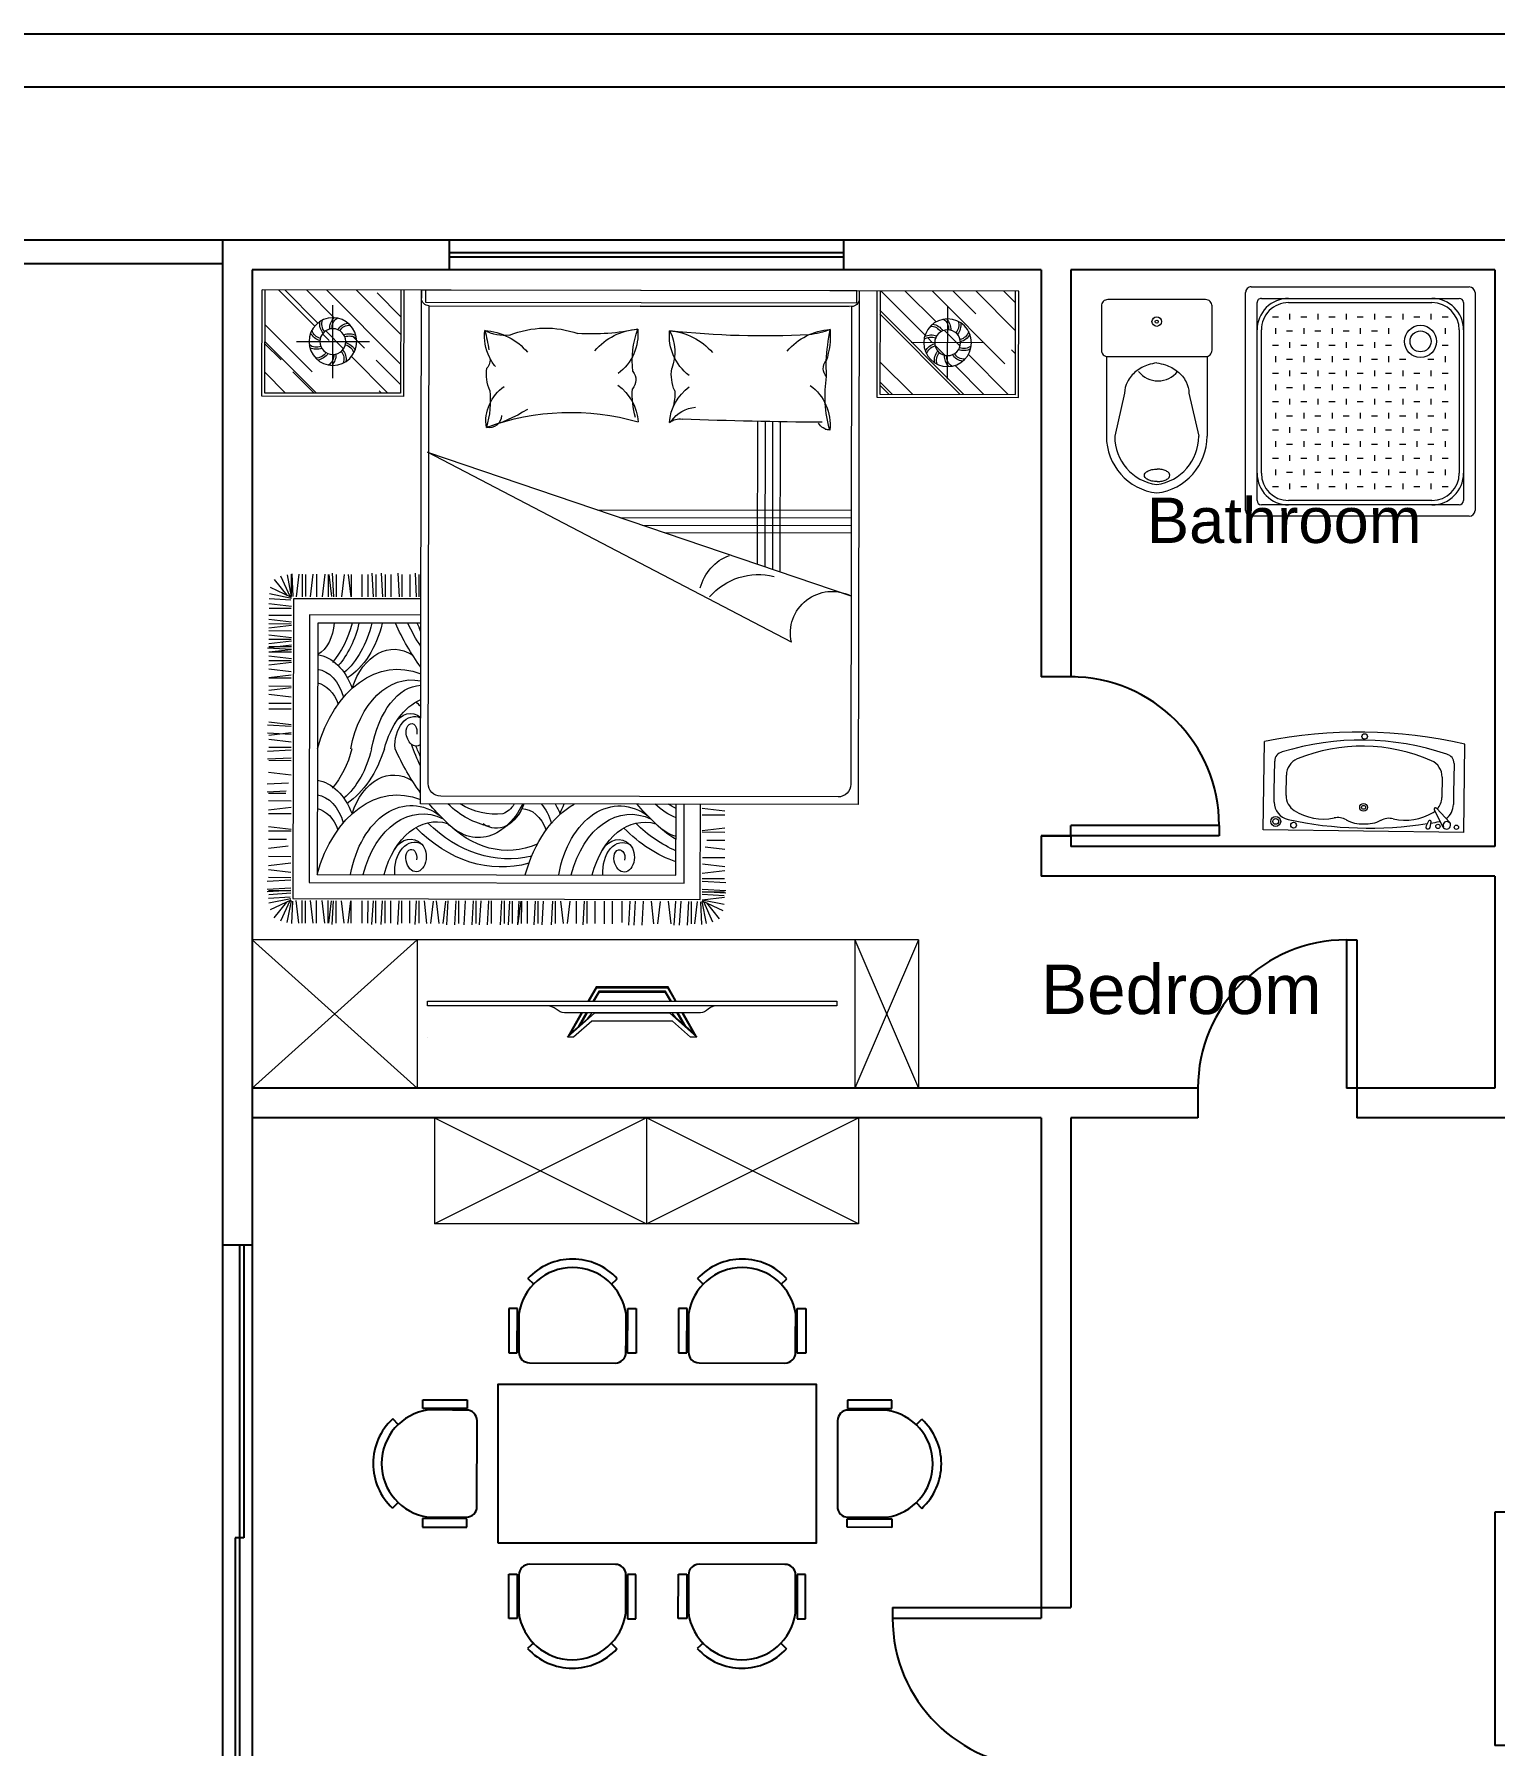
# Model space of a CAD drawing. Header units: millimetres. Extents: x -5354 to 175654, y 1543 to 8261111.
# Drawn here: x 1534 to 8422, y 10408 to 18481 of the extents above; entities that cross this region are included whole.
import ezdxf

# ---------------------------------------------------------------- set-up
doc = ezdxf.new("R2010")
doc.units = ezdxf.units.MM
for name, color, linetype in [('FUR', 7, 'Continuous'), ('HouseName', 9, 'Continuous'), ('Muro', 7, 'Continuous'), ('Planta', 7, 'Continuous')]:
    doc.layers.add(name, color=color, linetype=linetype)
doc.layers.add('Moveis', color=250, linetype='Continuous', lineweight=13)
doc.styles.get("Standard").update_dxf_attribs({"font": 'arial.ttf'})

# ---------------------------------------------------------------- blocks, each defined once
blk = doc.blocks.new('docce-03')
for p, q in [((0, -38), (0, 38)), ((2, 40), (78, 40)), ((5.5, 36), (74.5, 36)), ((80, 38), (80, -38)), ((4, -34.5), (4, 34.5)), ((15, 34.5), (65, 34.5)), ((15.36, 28.57), (15.36, 30.57)), ((25.21, 28.57), (25.21, 30.57)), ((35.07, 28.57), (35.07, 30.57)), ((44.93, 28.57), (44.93, 30.57)), ((54.79, 28.57), (54.79, 30.57)), ((64.64, 28.57), (64.64, 30.57)), ((76, 34.5), (76, -34.5)), ((5.5, -25), (5.5, 25)), ((11.48, 29.57), (9.38, 29.57)), ((10.43, 23.64), (10.43, 25.64)), ((16.41, 24.64), (14.3, 24.64)), ((21.34, 29.57), (19.23, 29.57)), ((20.29, 23.64), (20.29, 25.64)), ((26.27, 24.64), (24.16, 24.64)), ((31.2, 29.57), (29.09, 29.57)), ((30.14, 23.64), (30.14, 25.64)), ((36.12, 24.64), (34.02, 24.64)), ((41.05, 29.57), (38.95, 29.57)), ((40, 23.64), (40, 25.64)), ((45.98, 24.64), (43.88, 24.64)), ((50.91, 29.57), (48.8, 29.57)), ((49.86, 23.64), (49.86, 25.64)), ((55.84, 24.64), (53.73, 24.64)), ((60.77, 29.57), (58.66, 29.57)), ((59.71, 23.64), (59.71, 25.64)), ((65.7, 24.64), (63.59, 24.64)), ((70.62, 29.57), (68.52, 29.57)), ((69.57, 23.64), (69.57, 25.64)), ((74.5, 25), (74.5, -25)), ((11.48, 19.71), (9.38, 19.71)), ((15.36, 18.71), (15.36, 20.71)), ((21.34, 19.71), (19.23, 19.71)), ((25.21, 18.71), (25.21, 20.71)), ((31.2, 19.71), (29.09, 19.71)), ((35.07, 18.71), (35.07, 20.71)), ((41.05, 19.71), (38.95, 19.71)), ((44.93, 18.71), (44.93, 20.71)), ((50.91, 19.71), (48.8, 19.71)), ((54.79, 18.71), (54.79, 20.71)), ((60.77, 19.71), (58.66, 19.71)), ((64.64, 18.71), (64.64, 20.71)), ((70.62, 19.71), (68.52, 19.71)), ((10.43, 13.79), (10.43, 15.79)), ((16.41, 14.79), (14.3, 14.79)), ((20.29, 13.79), (20.29, 15.79)), ((26.27, 14.79), (24.16, 14.79)), ((30.14, 13.79), (30.14, 15.79)), ((36.12, 14.79), (34.02, 14.79)), ((40, 13.79), (40, 15.79)), ((45.98, 14.79), (43.88, 14.79)), ((49.86, 13.79), (49.86, 15.79)), ((55.84, 14.79), (53.73, 14.79)), ((59.71, 13.79), (59.71, 15.79)), ((65.7, 14.79), (63.59, 14.79)), ((69.57, 13.79), (69.57, 15.79)), ((11.48, 9.86), (9.38, 9.86)), ((15.36, 8.86), (15.36, 10.86)), ((21.34, 9.86), (19.23, 9.86)), ((25.21, 8.86), (25.21, 10.86)), ((31.2, 9.86), (29.09, 9.86)), ((35.07, 8.86), (35.07, 10.86)), ((41.05, 9.86), (38.95, 9.86)), ((44.93, 8.86), (44.93, 10.86)), ((50.91, 9.86), (48.8, 9.86)), ((54.79, 8.86), (54.79, 10.86)), ((60.77, 9.86), (58.66, 9.86)), ((64.64, 8.86), (64.64, 10.86)), ((70.62, 9.86), (68.52, 9.86)), ((11.48, 0), (9.38, 0)), ((10.43, 3.93), (10.43, 5.93)), ((16.41, 4.93), (14.3, 4.93)), ((15.36, -1), (15.36, 1)), ((21.34, 0), (19.23, 0)), ((20.29, 3.93), (20.29, 5.93)), ((26.27, 4.93), (24.16, 4.93)), ((25.21, -1), (25.21, 1)), ((31.2, 0), (29.09, 0)), ((30.14, 3.93), (30.14, 5.93)), ((36.12, 4.93), (34.02, 4.93)), ((35.07, -1), (35.07, 1)), ((41.05, 0), (38.95, 0)), ((40, 3.93), (40, 5.93)), ((45.98, 4.93), (43.88, 4.93)), ((44.93, -1), (44.93, 1)), ((50.91, 0), (48.8, 0)), ((49.86, 3.93), (49.86, 5.93)), ((55.84, 4.93), (53.73, 4.93)), ((54.79, -1), (54.79, 1)), ((60.77, 0), (58.66, 0)), ((59.71, 3.93), (59.71, 5.93)), ((65.7, 4.93), (63.59, 4.93)), ((64.64, -1), (64.64, 1)), ((70.62, 0), (68.52, 0)), ((69.57, 3.93), (69.57, 5.93)), ((10.43, -5.93), (10.43, -3.93)), ((16.41, -4.93), (14.3, -4.93)), ((20.29, -5.93), (20.29, -3.93)), ((26.27, -4.93), (24.16, -4.93)), ((30.14, -5.93), (30.14, -3.93)), ((36.12, -4.93), (34.02, -4.93)), ((40, -5.93), (40, -3.93)), ((45.98, -4.93), (43.88, -4.93)), ((49.86, -5.93), (49.86, -3.93)), ((55.84, -4.93), (53.73, -4.93)), ((59.71, -5.93), (59.71, -3.93)), ((65.7, -4.93), (63.59, -4.93)), ((69.57, -5.93), (69.57, -3.93)), ((11.48, -9.86), (9.38, -9.86)), ((15.36, -10.86), (15.36, -8.86)), ((21.34, -9.86), (19.23, -9.86)), ((25.21, -10.86), (25.21, -8.86)), ((31.2, -9.86), (29.09, -9.86)), ((35.07, -10.86), (35.07, -8.86)), ((41.05, -9.86), (38.95, -9.86)), ((44.93, -10.86), (44.93, -8.86)), ((50.91, -9.86), (48.8, -9.86)), ((54.79, -10.86), (54.79, -8.86)), ((60.77, -9.86), (58.66, -9.86)), ((64.64, -10.86), (64.64, -8.86)), ((70.62, -9.86), (68.52, -9.86)), ((10.43, -15.79), (10.43, -13.79)), ((16.41, -14.79), (14.3, -14.79)), ((26.27, -14.79), (24.16, -14.79)), ((30.14, -15.79), (30.14, -13.79)), ((36.12, -14.79), (34.02, -14.79)), ((40, -15.79), (40, -13.79)), ((45.98, -14.79), (43.88, -14.79)), ((49.86, -15.79), (49.86, -13.79)), ((55.84, -14.79), (53.73, -14.79)), ((59.71, -15.79), (59.71, -13.79)), ((65.7, -14.79), (63.59, -14.79)), ((69.57, -15.79), (69.57, -13.79)), ((11.48, -19.71), (9.38, -19.71)), ((10.43, -25.64), (10.43, -23.64)), ((31.2, -19.71), (29.09, -19.71)), ((30.14, -25.64), (30.14, -23.64)), ((35.07, -20.71), (35.07, -18.71)), ((41.05, -19.71), (38.95, -19.71)), ((40, -25.64), (40, -23.64)), ((44.93, -20.71), (44.93, -18.71)), ((50.91, -19.71), (48.8, -19.71)), ((49.86, -25.64), (49.86, -23.64)), ((54.79, -20.71), (54.79, -18.71)), ((60.77, -19.71), (58.66, -19.71)), ((59.71, -25.64), (59.71, -23.64)), ((64.64, -20.71), (64.64, -18.71)), ((70.62, -19.71), (68.52, -19.71)), ((69.57, -25.64), (69.57, -23.64)), ((11.48, -29.57), (9.38, -29.57)), ((15.36, -30.57), (15.36, -28.57)), ((21.34, -29.57), (19.23, -29.57)), ((25.21, -30.57), (25.21, -28.57)), ((31.2, -29.57), (29.09, -29.57)), ((36.12, -24.64), (34.02, -24.64)), ((35.07, -30.57), (35.07, -28.57)), ((41.05, -29.57), (38.95, -29.57)), ((45.98, -24.64), (43.88, -24.64)), ((44.93, -30.57), (44.93, -28.57)), ((50.91, -29.57), (48.8, -29.57)), ((55.84, -24.64), (53.73, -24.64)), ((54.79, -30.57), (54.79, -28.57)), ((60.77, -29.57), (58.66, -29.57)), ((65.7, -24.64), (63.59, -24.64)), ((64.64, -30.57), (64.64, -28.57)), ((70.62, -29.57), (68.52, -29.57)), ((65, -34.5), (15, -34.5)), ((78, -40), (2, -40)), ((74.5, -36), (5.5, -36))]:
    blk.add_line(p, q)
for radius in [5.6, 3.66]:
    blk.add_circle((19, -21), radius)
for centre, radius, start, end in [((2, 38), 2, 90, 180), ((15, 25), 11, 90, 180), ((5.5, 34.5), 1.5, 90, 180), ((65, 25), 11, 0, 90), ((74.5, 34.5), 1.5, 0, 90), ((78, 38), 2, 0, 90), ((15, 25), 9.5, 90, 180), ((65, 25), 9.5, 0, 90), ((15, -25), 11, 180, 270), ((15, -25), 9.5, 180, 270), ((65, -25), 11, 270, 0), ((65, -25), 9.5, 270, 0), ((5.5, -34.5), 1.5, 180, 270), ((74.5, -34.5), 1.5, 270, 0), ((2, -38), 2, 180, 270), ((78, -38), 2, 270, 0)]:
    blk.add_arc(centre, radius, start, end)
blk = doc.blocks.new('A$C64B41DC1')
for p, q in [((0, 2.5079), (2.9903, 2.5079)), ((0, 2.0879), (0, 2.5079)), ((0.012, 2.4618), (0.0581, 2.5079)), ((0.012, 2.3515), (0.1684, 2.5079)), ((0.012, 2.0999), (0.012, 2.5079)), ((0.0543, 2.2213), (0.3409, 2.5079)), ((0.1689, 2.4179), (0.2589, 2.5079)), ((0.3265, 2.386), (0.4484, 2.5079)), ((0.3699, 2.3332), (0.5445, 2.5079)), ((0.548, 2.5079), (0.548, 2.0999)), ((0.56, 2.5079), (0.56, 2.0879)), ((0.6301, 2.5079), (0.6301, 0.4779)), ((0.6401, 2.461), (0.6401, 2.5079)), ((0.6401, 2.5079), (2.344, 2.5079)), ((2.344, 2.5079), (2.3601, 2.5079)), ((2.344, 2.5079), (2.344, 2.461)), ((2.3601, 2.5079), (2.3601, 2.4761)), ((2.3601, 0.4779), (2.3601, 2.5079)), ((2.4303, 2.5079), (2.4303, 2.0879)), ((2.4423, 2.5079), (2.4423, 2.0999)), ((2.4423, 2.3333), (2.6169, 2.5079)), ((2.4423, 2.2145), (2.7357, 2.5079)), ((2.705, 2.398), (2.8149, 2.5079)), ((2.7691, 2.3772), (2.8998, 2.5079)), ((2.7819, 2.3646), (2.9252, 2.5079)), ((2.9783, 2.0999), (2.9783, 2.5079)), ((2.9903, 2.0879), (2.9903, 2.5079)), ((0.2804, 2.1597), (0.2804, 2.4481)), ((2.344, 2.461), (0.6401, 2.461)), ((0.6601, 2.4461), (1.4951, 2.4461)), ((0.6601, 2.4461), (0.6601, 0.5579)), ((1.4951, 2.4461), (0.6697, 2.4461)), ((2.3301, 2.4461), (1.4951, 2.4461)), ((2.3301, 0.5579), (2.3301, 2.4461)), ((2.4423, 2.404), (2.5354, 2.4971)), ((2.7099, 2.1597), (2.7099, 2.4481)), ((0.2157, 2.0999), (0.548, 2.4322)), ((0.2299, 2.0999), (0.548, 2.418)), ((2.7914, 2.1846), (2.9783, 2.3715)), ((0.1362, 2.3039), (0.4246, 2.3039)), ((0.2311, 2.2906), (0.2937, 2.3532)), ((0.3405, 2.3039), (0.3605, 2.3238)), ((2.8541, 2.3039), (2.5657, 2.3039)), ((2.5849, 2.2779), (2.6158, 2.3088)), ((2.6158, 2.3088), (2.6313, 2.3243)), ((2.6674, 2.2756), (2.7382, 2.3464)), ((2.7249, 2.3076), (2.7512, 2.3339)), ((2.7746, 2.0999), (2.9783, 2.3036)), ((0.012, 2.261), (0.0275, 2.2765)), ((0.0404, 2.0999), (0.1982, 2.2578)), ((0.2905, 2.2539), (0.3304, 2.2938)), ((2.4918, 2.0999), (2.6366, 2.2447)), ((2.9144, 2.2312), (2.9783, 2.2951)), ((0.1365, 2.0999), (0.251, 2.2144)), ((0.4194, 2.0999), (0.548, 2.2285)), ((2.4423, 2.1353), (2.5382, 2.2312)), ((2.7831, 2.0999), (2.8678, 2.1846)), ((2.8962, 2.0999), (2.9783, 2.182)), ((0.548, 2.0999), (0.012, 2.0999)), ((0.4986, 2.0999), (0.548, 2.1493)), ((0.5127, 2.0999), (0.548, 2.1352)), ((2.4423, 2.0999), (2.9783, 2.0999)), ((2.5172, 2.0999), (2.5269, 2.1096)), ((0.56, 2.0879), (0, 2.0879)), ((2.4303, 2.0879), (2.9903, 2.0879)), ((0.9415, 1.9902), (0.9415, 1.3975)), ((0.9715, 1.9906), (0.9715, 1.4076)), ((1.0015, 1.991), (1.0015, 1.4177)), ((1.0315, 1.9916), (1.0315, 1.4279)), ((2.3349, 1.8678), (0.6613, 1.3029)), ((0.8956, 1.1191), (2.3349, 1.8678)), ((1.6636, 1.6412), (0.6601, 1.6412)), ((1.5748, 1.6112), (0.6601, 1.6112)), ((2.3665, 1.295), (2.3665, 1.3839)), ((2.377, 1.295), (2.3822, 1.3891)), ((2.4032, 1.295), (2.4032, 1.3839)), ((2.4346, 1.295), (2.4346, 1.3839)), ((2.4451, 1.295), (2.4503, 1.3891)), ((2.4774, 1.2957), (2.4774, 1.3837)), ((2.5, 1.295), (2.5, 1.3839)), ((2.5105, 1.295), (2.5157, 1.3891)), ((2.5367, 1.295), (2.5367, 1.3839)), ((2.5471, 1.295), (2.5524, 1.3891)), ((2.5681, 1.295), (2.5681, 1.3839)), ((2.5918, 1.295), (2.5918, 1.3839)), ((2.6346, 1.2957), (2.6346, 1.3837)), ((2.6362, 1.2957), (2.6467, 1.3839)), ((2.6729, 1.295), (2.6624, 1.3839)), ((2.6938, 1.295), (2.6938, 1.3839)), ((2.7043, 1.295), (2.7095, 1.3891)), ((2.7127, 1.2957), (2.7232, 1.3839)), ((2.7253, 1.295), (2.7253, 1.3839)), ((2.7494, 1.295), (2.7389, 1.3839)), ((2.7718, 1.295), (2.7718, 1.3839)), ((2.7959, 1.295), (2.7854, 1.3839)), ((2.8146, 1.2957), (2.8146, 1.3837)), ((2.8146, 1.2957), (2.8146, 1.3837)), ((2.8282, 1.295), (2.8282, 1.3839)), ((2.8282, 1.295), (2.8282, 1.3839)), ((2.8523, 1.295), (2.8418, 1.3839)), ((2.8523, 1.295), (2.8418, 1.3839)), ((2.8653, 1.2966), (2.8688, 1.3861)), ((2.8711, 1.2957), (2.8711, 1.3837)), ((2.8711, 1.2957), (2.8875, 1.3822)), ((2.8765, 1.2958), (2.9132, 1.3758)), ((2.8893, 1.3011), (2.9394, 1.3636)), ((2.3601, 1.2873), (2.8639, 1.2873)), ((2.8639, 1.2873), (2.8639, 0.1018)), ((2.8713, 1.2927), (2.954, 1.3315)), ((2.8717, 1.2884), (2.9588, 1.3058)), ((2.8744, 1.2817), (2.9603, 1.2869)), ((2.3601, 1.2233), (2.7999, 1.2233)), ((2.7999, 1.2233), (2.7999, 0.1658)), ((2.8716, 1.2565), (2.9605, 1.2669)), ((2.8716, 1.2212), (2.9605, 1.2212)), ((2.8723, 1.2489), (2.9603, 1.2489)), ((2.3601, 1.1913), (2.7679, 1.1912)), ((2.7679, 1.1912), (2.7679, 0.1978)), ((2.8716, 1.1947), (2.9605, 1.2052)), ((2.8716, 1.181), (2.9605, 1.1705)), ((2.8716, 1.1595), (2.9605, 1.1595)), ((2.8723, 1.1872), (2.9603, 1.1872)), ((2.8716, 1.133), (2.9605, 1.1435)), ((2.8716, 1.1193), (2.9605, 1.1088)), ((2.8716, 1.1035), (2.9605, 1.093)), ((2.8716, 1.0965), (2.9605, 1.0965)), ((2.8716, 1.086), (2.9657, 1.0913)), ((2.8723, 1.1255), (2.9603, 1.1255)), ((2.8723, 1.0858), (2.9605, 1.0753)), ((2.8716, 1.0756), (2.9605, 1.0756)), ((2.8716, 1.0491), (2.9605, 1.0596)), ((2.8716, 1.0354), (2.9605, 1.0249)), ((2.8723, 1.0416), (2.9603, 1.0416)), ((2.8723, 0.9987), (2.9605, 1.0092)), ((2.8723, 0.985), (2.9605, 0.9745)), ((2.8723, 0.9735), (2.9603, 0.9735)), ((2.8716, 0.9346), (2.9605, 0.9241)), ((2.8723, 0.9408), (2.9603, 0.9408)), ((2.8723, 0.8979), (2.9605, 0.9084)), ((2.8723, 0.8726), (2.9603, 0.8726)), ((2.8723, 0.8505), (2.9603, 0.8505)), ((2.8716, 0.7885), (2.9605, 0.799)), ((2.8716, 0.7818), (2.9657, 0.787)), ((2.8716, 0.7503), (2.9657, 0.7556)), ((2.8723, 0.7571), (2.9605, 0.7466)), ((2.8716, 0.7204), (2.9605, 0.7309)), ((2.8716, 0.6995), (2.9605, 0.6995)), ((2.8716, 0.689), (2.9657, 0.6838)), ((2.8716, 0.6576), (2.9657, 0.6523)), ((2.8716, 0.6471), (2.9605, 0.6471)), ((2.8716, 0.5903), (2.9605, 0.6007)), ((2.882, 0.5582), (2.9657, 0.5536)), ((0.6301, 0.4779), (2.3601, 0.4779)), ((0.7101, 0.5079), (2.2801, 0.5079)), ((1.2542, 0.1018), (1.2542, 0.4779)), ((1.3182, 0.1658), (1.3182, 0.4779)), ((1.3502, 0.1978), (1.3502, 0.4779)), ((2.8716, 0.4877), (2.9603, 0.4877)), ((2.8909, 0.5263), (2.9657, 0.5222)), ((2.8928, 0.5169), (2.9605, 0.5169)), ((1.2465, 0.4625), (1.1576, 0.452)), ((1.2465, 0.4365), (1.1577, 0.4365)), ((2.8716, 0.4625), (2.9605, 0.452)), ((2.8716, 0.4365), (2.9603, 0.4365)), ((1.2465, 0.3746), (1.1576, 0.3851)), ((1.2465, 0.3684), (1.1577, 0.3684)), ((2.8716, 0.3746), (2.9605, 0.3851)), ((2.8716, 0.3684), (2.9603, 0.3684)), ((1.2355, 0.3092), (1.1576, 0.3)), ((1.2285, 0.3357), (1.1577, 0.3357)), ((2.8826, 0.3092), (2.9605, 0.3)), ((2.8896, 0.3357), (2.9603, 0.3357)), ((1.2457, 0.2423), (1.1576, 0.2319)), ((1.2465, 0.2057), (1.1576, 0.2161)), ((1.2457, 0.2676), (1.1577, 0.2676)), ((2.8716, 0.2057), (2.9605, 0.2161)), ((2.8723, 0.2676), (2.9603, 0.2676)), ((2.8723, 0.2423), (2.9605, 0.2319)), ((1.2465, 0.1742), (1.1524, 0.169)), ((1.2465, 0.1428), (1.1524, 0.1376)), ((1.2465, 0.1847), (1.1576, 0.1847)), ((2.7999, 0.1658), (1.3182, 0.1658)), ((2.7679, 0.1978), (1.3502, 0.1978)), ((2.8716, 0.1847), (2.9605, 0.1847)), ((2.8716, 0.1742), (2.9657, 0.169)), ((2.8716, 0.1428), (2.9657, 0.1376)), ((1.2465, 0.1334), (1.1524, 0.1281)), ((1.2465, 0.1323), (1.1576, 0.1323)), ((1.2465, 0.1323), (1.1576, 0.1323)), ((1.2465, 0.1), (1.1576, 0.1105)), ((1.2465, 0.1229), (1.1588, 0.1168)), ((1.2464, 0.1007), (1.1592, 0.0833)), ((1.2468, 0.0964), (1.1641, 0.0576)), ((1.2288, 0.088), (1.1787, 0.0255)), ((1.2415, 0.0933), (1.2049, 0.0133)), ((1.247, 0.0934), (1.2306, 0.0069)), ((1.2527, 0.0925), (1.2493, 0.003)), ((2.8639, 0.1018), (1.2542, 0.1018)), ((1.2658, 0.0941), (1.2762, 0.0052)), ((1.2899, 0.0941), (1.2899, 0.0052)), ((1.2999, 0.0941), (1.3051, 0)), ((1.3313, 0.0941), (1.3365, 0)), ((1.3523, 0.0941), (1.3575, 0)), ((1.3804, 0.0941), (1.3699, 0.0052)), ((1.4119, 0.0934), (1.4223, 0.0052)), ((1.4485, 0.0941), (1.438, 0.0052)), ((1.48, 0.0941), (1.4852, 0)), ((1.5114, 0.0941), (1.5166, 0)), ((1.5323, 0.0941), (1.5376, 0)), ((1.5638, 0.0941), (1.5638, 0.0105)), ((1.6021, 0.0941), (1.6021, 0.0052)), ((1.6336, 0.0941), (1.6336, 0.0052)), ((1.6702, 0.0941), (1.6702, 0.0052)), ((1.7017, 0.0941), (1.7017, 0.0052)), ((1.7122, 0.0941), (1.7174, 0)), ((1.7445, 0.0934), (1.7445, 0.0054)), ((1.7698, 0.0934), (1.7803, 0.0052)), ((1.8065, 0.0941), (1.796, 0.0052)), ((1.8274, 0.0941), (1.8274, 0.0052)), ((1.8379, 0.0941), (1.8431, 0)), ((1.8746, 0.0941), (1.8798, 0)), ((1.8955, 0.0941), (1.8955, 0.0052)), ((1.906, 0.0941), (1.9113, 0)), ((1.9384, 0.0934), (1.9384, 0.0054)), ((1.9609, 0.0941), (1.9609, 0.0052)), ((1.9636, 0.0934), (1.9741, 0.0052)), ((1.9714, 0.0941), (1.9766, 0)), ((1.9976, 0.0941), (1.9976, 0.0052)), ((2.0081, 0.0941), (2.0133, 0)), ((2.029, 0.0941), (2.029, 0.0052)), ((2.0395, 0.0941), (2.0447, 0)), ((2.0797, 0.0941), (2.0797, 0.0052)), ((2.0902, 0.0941), (2.0954, 0)), ((2.1216, 0.0941), (2.1269, 0)), ((2.1412, 0.0941), (2.1412, 0.0052)), ((2.1517, 0.0941), (2.1569, 0)), ((2.1831, 0.0941), (2.1884, 0)), ((2.2093, 0.0941), (2.2093, 0.0052)), ((2.2198, 0.0941), (2.225, 0)), ((2.2512, 0.0941), (2.2565, 0)), ((2.2603, 0.0934), (2.2707, 0.0052)), ((2.2969, 0.0941), (2.2864, 0.0052)), ((2.3089, 0.0934), (2.3193, 0.0052)), ((2.3455, 0.0941), (2.3351, 0.0052)), ((2.3665, 0.0941), (2.3665, 0.0052)), ((2.377, 0.0941), (2.3822, 0)), ((2.4032, 0.0941), (2.4032, 0.0052)), ((2.4346, 0.0941), (2.4346, 0.0052)), ((2.4451, 0.0941), (2.4503, 0)), ((2.4774, 0.0934), (2.4774, 0.0054)), ((2.5, 0.0941), (2.5, 0.0052)), ((2.5105, 0.0941), (2.5157, 0)), ((2.5367, 0.0941), (2.5367, 0.0052)), ((2.5471, 0.0941), (2.5524, 0)), ((2.5681, 0.0941), (2.5681, 0.0052)), ((2.5918, 0.0941), (2.5918, 0.0052)), ((2.6346, 0.0934), (2.6346, 0.0054)), ((2.6362, 0.0934), (2.6467, 0.0052)), ((2.6729, 0.0941), (2.6624, 0.0052)), ((2.6938, 0.0941), (2.6938, 0.0052)), ((2.7043, 0.0941), (2.7095, 0)), ((2.7127, 0.0934), (2.7232, 0.0052)), ((2.7253, 0.0941), (2.7253, 0.0052)), ((2.7494, 0.0941), (2.7389, 0.0052)), ((2.7718, 0.0941), (2.7718, 0.0052)), ((2.7959, 0.0941), (2.7854, 0.0052)), ((2.8146, 0.0934), (2.8146, 0.0054)), ((2.8282, 0.0941), (2.8282, 0.0052)), ((2.8523, 0.0941), (2.8418, 0.0052)), ((2.8653, 0.0925), (2.8688, 0.003)), ((2.8711, 0.0934), (2.8875, 0.0069)), ((2.8713, 0.0964), (2.954, 0.0576)), ((2.8716, 0.1334), (2.9657, 0.1281)), ((2.8716, 0.1323), (2.9605, 0.1323)), ((2.8716, 0.1229), (2.9593, 0.1168)), ((2.8717, 0.1007), (2.9588, 0.0833)), ((2.8744, 0.1074), (2.9603, 0.1022)), ((2.8765, 0.0933), (2.9132, 0.0133)), ((2.8893, 0.088), (2.9394, 0.0255))]:
    blk.add_line(p, q)
at = {"ltscale": 10}
for p, q in [((1.4859, 1.5812), (0.6601, 1.5812)), ((1.397, 1.5512), (0.6601, 1.5512))]:
    blk.add_line(p, q, dxfattribs=at)
for centre, radius in [((0.2804, 2.3039), 0.0942), ((2.7099, 2.3039), 0.0942), ((0.2804, 2.3039), 0.051), ((2.7099, 2.3039), 0.051)]:
    blk.add_circle(centre, radius)
for centre, radius, start, end in [((0.6601, 2.4761), 0.03, 180, 270), ((2.3301, 2.4761), 0.03, 270, 0), ((0.2887, 2.3745), 0.0605, 172.17003, 218.48975), ((0.2828, 2.3731), 0.0462, 160.30017, 220.53802), ((0.3286, 2.3561), 0.0605, 136.17003, 182.48975), ((0.3231, 2.3585), 0.0462, 124.30017, 184.53802), ((0.3501, 2.3178), 0.0605, 100.17003, 146.48975), ((0.347, 2.323), 0.0462, 88.30017, 148.53802), ((2.6433, 2.323), 0.0462, 31.46198, 91.69983), ((2.6402, 2.3178), 0.0605, 33.51025, 79.82997), ((2.6672, 2.3585), 0.0462, 355.46198, 55.69983), ((2.6617, 2.3561), 0.0605, 357.51025, 43.82997), ((2.7075, 2.3731), 0.0462, 319.46198, 19.69983), ((2.7016, 2.3745), 0.0605, 321.51025, 7.82997), ((0.2457, 2.3659), 0.0605, 208.17003, 254.48975), ((0.2417, 2.3614), 0.0462, 196.30017, 256.53802), ((0.3449, 2.2742), 0.0605, 64.17003, 110.48975), ((0.3455, 2.2802), 0.0462, 52.30017, 112.53802), ((0.3151, 2.2419), 0.0605, 28.17003, 74.48975), ((1.0526, 2.3302), 0.3085, 175.30484, 198.69419), ((-0.8702, 2.0941), 1.6364, 4.80985, 9.18918), ((0.8579, 2.6278), 0.2948, 247.51785, 264.26696), ((0.728, 2.111), 0.245, 40.4189, 85.9871), ((1.0164, 5.7096), 3.3803, 266.81337, 276.16021), ((1.3963, 2.1044), 0.245, 94.0129, 139.5811), ((1.1858, 2.3288), 0.1943, 306.5711, 5.88998), ((1.5348, 2.2652), 0.1767, 151.77364, 201.69827), ((1.6986, 2.3355), 0.1943, 174.11002, 233.4289), ((1.1481, 2.2311), 0.3783, 353.49469, 19.18669), ((1.6871, 3.192), 0.8561, 257.74383, 273.62843), ((1.4882, 2.111), 0.245, 40.4189, 85.9871), ((1.8674, 1.9709), 0.3878, 68.20259, 108.9817), ((2.1269, 2.1044), 0.245, 94.0129, 139.5811), ((2.0342, 2.4856), 0.1563, 261.59582, 298.90918), ((1.9165, 2.3288), 0.1943, 333.73715, 5.88998), ((2.6058, 2.2028), 0.517, 163.60457, 172.3273), ((2.6448, 2.2802), 0.0462, 67.46198, 127.69983), ((2.6454, 2.2742), 0.0605, 69.51025, 115.82997), ((2.6752, 2.2419), 0.0605, 105.51025, 151.82997), ((2.7486, 2.3614), 0.0462, 283.46198, 343.69983), ((2.7446, 2.3659), 0.0605, 285.51025, 331.82997), ((0.2153, 2.3276), 0.0462, 232.30017, 292.53802), ((0.2158, 2.3336), 0.0605, 244.17003, 290.48975), ((0.2138, 2.2848), 0.0462, 268.30017, 328.53802), ((0.2107, 2.29), 0.0605, 280.17003, 326.48975), ((0.2377, 2.2493), 0.0462, 304.30017, 4.53802), ((0.2322, 2.2517), 0.0605, 316.17003, 2.48975), ((0.2779, 2.2347), 0.0462, 340.30017, 40.53802), ((0.272, 2.2333), 0.0605, 352.17003, 38.48975), ((0.3191, 2.2464), 0.0462, 16.30017, 76.53802), ((1.9165, 2.3288), 0.1943, 320.94042, 333.73715), ((2.1347, 2.2313), 0.0459, 165.35061, 223.26844), ((2.6712, 2.2464), 0.0462, 103.46198, 163.69983), ((2.7182, 2.2333), 0.0605, 141.51025, 187.82997), ((2.7123, 2.2347), 0.0462, 139.46198, 199.69983), ((2.7581, 2.2517), 0.0605, 177.51025, 223.82997), ((2.7526, 2.2493), 0.0462, 175.46198, 235.69983), ((2.7796, 2.29), 0.0605, 213.51025, 259.82997), ((2.7765, 2.2848), 0.0462, 211.46198, 271.69983), ((2.7744, 2.3336), 0.0605, 249.51025, 295.82997), ((2.775, 2.3276), 0.0462, 247.46198, 307.69983), ((0.2688, 2.0945), 0.4956, 344.0243, 8.70709), ((0.7274, 2.2013), 0.0446, 314.4736, 42.17134), ((-1.6008, 2.277), 2.3618, 357.39054, 358.88764), ((1.204, 2.1778), 0.1681, 337.01697, 7.53676), ((1.5671, 2.1546), 0.0547, 142.08329, 220.902), ((1.9346, 2.1778), 0.1681, 337.01697, 7.53676), ((0.9385, 1.978), 0.1943, 126.5711, 185.88998), ((1.1858, 1.9714), 0.1943, 4.31813, 53.4289), ((1.5415, 2.0969), 0.1834, 175.22328, 196.23004), ((1.7059, 1.9714), 0.204, 127.11975, 175.09005), ((1.1965, 2.0983), 0.3299, 343.79543, 3.55541), ((1.9394, 1.991), 0.1651, 351.26213, 55.75721), ((2.4617, 2.0719), 0.3745, 173.82958, 196.4356), ((1.2687, 1.9248), 0.1223, 33.62799, 86.47438), ((2.2748, 2.5795), 0.6373, 238.34989, 254.31375), ((0.7417, 2.0149), 0.057, 273.47085, 328.54118), ((0.7246, 18.8439), 16.8552, 270.17399, 272.05214), ((1.3401, 1.9404), 0.0603, 49.09906, 101.37023), ((1.7676, 1.0629), 0.9631, 69.65065, 105.96307), ((2.0911, 2.0123), 0.0478, 179.77267, 283.80184), ((0.728, 2.2025), 0.245, 274.0129, 278.34166), ((1.0747, 1.2871), 0.1871, 14.1863, 69.12121), ((1.0274, 1.1334), 0.2527, 40.62904, 104.37123), ((0.7347, 1.1553), 0.1649, 347.31088, 116.44537), ((0.7101, 0.5579), 0.05, 180, 270), ((2.2801, 0.5579), 0.05, 270, 0)]:
    blk.add_arc(centre, radius, start, end)
for centre, major_axis, ratio, start_param, end_param in [((1.9938, 1.6262), (0, -0.7531), 0.68, 0.797284, 0.954936), ((2.0643, 1.466), (0, -0.5322), 0.68, 7.239912, 7.311536), ((1.9052, 1.7397), (0, -0.9842), 0.68, 0.74745, 0.979724), ((2.7455, 1.3081), (0, 0.3614), 0.68, 1.900046, 2.742661), ((2.7868, 1.3081), (0, 0.3614), 0.68, 1.900046, 2.614747), ((2.8372, 1.3081), (0, 0.3614), 0.68, 1.900046, 2.479658), ((2.8607, 1.3211), (0, 0.3614), 0.68, 1.938265, 2.479658), ((2.8057, 1.2079), (0, -0.1524), 0.68, 4.821745, 5.895886), ((2.4665, 0.8216), (0, -0.2664), 0.68, 2.006169, 3.565187), ((2.4513, 0.5069), (0, 0.502), 0.68, 5.095327, 6.553458), ((2.7862, 0.8069), (0, -0.2615), 0.68, 3.244645, 4.205018), ((2.396, 0.6032), (0, 0.3641), 0.68, -1.3172, 0.145284), ((2.7784, 0.8289), (0, -0.1802), 0.68, 3.227058, 4.318474), ((2.7821, 0.7971), (0, -0.1589), 0.68, 3.272942, 4.229533), ((2.3507, 0.5642), (0.0073, 0.3819), 0.56205, -1.21172, -0.009991), ((2.2964, 0.5771), (0, -0.3263), 0.68, 1.938944, 2.850232), ((2.0403, 1.6015), (0, -0.8763), 0.68, 6.849801, 6.887077), ((2.4005, 0.7132), (0, -0.1214), 0.68, 2.284368, 3.652258), ((2.3834, 0.7081), (0, 0.1147), 0.68, 4.593909, 6.585576), ((2.3774, 0.7653), (0, -0.0593), 0.68, 5.841311, 7.755362), ((2.3961, 0.7628), (0, -0.0317), 0.68, 1.462497, 5.046281), ((1.9938, 1.1295), (-0.0678, 0.7439), 0.610498, 3.917146, 4.063997), ((2.0643, 0.9693), (0, -0.5322), 0.68, 7.239912, 7.336618), ((1.9052, 1.243), (0, -0.9842), 0.68, 0.74745, 0.979724), ((2.7455, 0.8114), (-0.0599, 0.3735), 0.695517, 1.775813, 2.548612), ((2.7868, 0.8114), (0, 0.3614), 0.68, 1.900046, 2.614747), ((2.8607, 0.8243), (0, 0.3614), 0.68, 1.938265, 2.479658), ((2.4665, 0.3249), (0, -0.2664), 0.68, 2.006169, 3.565187), ((2.4513, 0.0102), (0, 0.502), 0.68, 5.095327, 6.553458), ((2.7862, 0.3102), (0, -0.2615), 0.68, 3.244645, 4.205018), ((1.242, 0.9693), (0, -0.5322), 0.68, 6.586764, 6.677612), ((1.1714, 1.1295), (-0.1157, 0.7241), 0.59432, 3.291697, 3.50733), ((1.0828, 1.243), (0, -0.9842), 0.68, 0.565948, 0.680366), ((1.5283, 0.0674), (0, -0.3703), 0.68, 1.930561, 3.464283), ((1.5736, 0.1065), (0, 0.3641), 0.68, -1.3172, 0.476403), ((1.6289, 0.0102), (0, 0.502), 0.68, 6.655152, 6.661293), ((1.6289, 0.0102), (0, 0.502), 0.68, 5.095327, 5.911219), ((1.6442, 0.3249), (0, -0.2664), 0.68, 2.006169, 2.182797), ((1.9638, 0.3102), (0, -0.2615), 0.68, 4.015924, 4.205018), ((1.956, 0.3322), (0, -0.1802), 0.68, 3.770744, 4.318474), ((2.0606, 0.5616), (0, -0.1803), 0.68, 5.194792, 5.929328), ((2.0606, 0.5616), (0, -0.1803), 0.68, 5.194792, 6.723255), ((2.1315, 0.6603), (0, -0.3155), 0.68, 5.328638, 6.949396), ((2.0549, 0.5656), (0, -0.1303), 0.68, 5.450951, 6.054641), ((2.0643, 0.9693), (0, -0.5322), 0.68, 6.20013, 6.677612), ((1.9938, 1.1295), (-0.0678, 0.7439), 0.610498, 3.199135, 3.592282), ((1.9052, 1.243), (0, -0.9842), 0.68, 0.565948, 0.680366), ((2.3507, 0.0674), (0, -0.3703), 0.68, 1.930561, 3.464283), ((2.396, 0.1065), (0, 0.3641), 0.68, -1.3172, 0.476403), ((2.4513, 0.0102), (0, 0.502), 0.68, 6.655152, 6.661293), ((2.7784, 0.3322), (0, -0.1802), 0.68, 3.227058, 4.318474), ((1.1933, 0.9181), (0, -0.624), 0.68, 0.378672, 0.625379), ((1.3091, 0.6603), (0, -0.3155), 0.68, 6.475719, 6.949396), ((1.474, 0.0804), (0, -0.3263), 0.68, 1.938944, 3.339184), ((1.9597, 0.3004), (0, -0.1589), 0.68, 3.14258, 4.229533), ((2.0157, 0.9181), (0, -0.624), 0.68, -0.280078, 0.625379), ((2.2964, 0.0804), (0, -0.3263), 0.68, 1.938944, 3.339184), ((2.7821, 0.3004), (0, -0.1589), 0.68, 3.272942, 4.229533), ((1.1911, 1.1066), (0, 0.8458), 0.68, 3.421828, 3.728616), ((1.2179, 1.1047), (0, -0.8763), 0.68, 6.507006, 6.887077), ((1.5781, 0.2165), (0, -0.1214), 0.68, 2.284368, 3.726131), ((2.0135, 1.1066), (0, 0.8458), 0.68, 2.978727, 3.728616), ((2.0403, 1.1047), (0, -0.8763), 0.68, 6.099302, 6.887077), ((2.4005, 0.2165), (0, -0.1214), 0.68, 2.284368, 3.726131), ((1.555, 0.2685), (0, -0.0593), 0.68, 3.732151, 7.755362), ((1.561, 0.2114), (0, 0.1147), 0.68, 4.593909, 6.647252), ((1.5737, 0.2661), (0, -0.0317), 0.68, 1.462497, 5.046281), ((2.3774, 0.2685), (0, -0.0593), 0.68, 3.732151, 7.755362), ((2.3834, 0.2114), (0, 0.1147), 0.68, 4.593909, 6.647252), ((2.3961, 0.2661), (0, -0.0317), 0.68, 1.462497, 5.046281)]:
    blk.add_ellipse(centre, major_axis=major_axis, ratio=ratio, start_param=start_param, end_param=end_param)
blk = doc.blocks.new('A$C58CD7F15')
for p, q in [((0, 0), (0, 0.75)), ((1.7, 0), (1.7, 0.75)), ((0.09, 0.333), (0.09, 0.585)), ((1.61, 0.585), (1.61, 0.333)), ((0.19, 0.295), (0.19, 0.468)), ((1.51, 0.468), (1.51, 0.295)), ((0.09, 0.238), (0.09, 0.333)), ((1.61, 0.333), (1.61, 0.238)), ((1.448, 0.191), (1.523, 0.048)), ((1.58, 0.085), (1.467, 0.204)), ((1.4, 0.094), (1.381, 0.053)), ((1.415, 0.041), (1.423, 0.087)), ((1.7, 0), (0, 0))]:
    blk.add_line(p, q)
for centre, radius in [((0.85, 0.804), 0.0231), ((0.848, 0.203), 0.0328), ((0.848, 0.203), 0.0168), ((0.105, 0.074), 0.0425), ((0.105, 0.074), 0.0245), ((0.257, 0.044), 0.0243), ((1.481, 0.05), 0.0182), ((1.638, 0.045), 0.0182)]:
    blk.add_circle(centre, radius)
for centre, radius, start, end in [((0.85, -3.219), 4.059, 77.9118, 102.0882), ((0.85, -1.494), 2.267, 72.089, 107.911), ((0.17, 0.585), 0.08, 102.424, 180), ((0.34, 0.468), 0.15, 113.0851, 180), ((0.85, -0.729), 1.451, 66.9149, 113.0851), ((1.36, 0.468), 0.15, 0, 66.9149), ((1.53, 0.585), 0.08, 0, 77.576), ((0.34, 0.295), 0.15, 180, 238.0738), ((1.36, 0.295), 0.15, 319.2864, 0), ((0.24, 0.238), 0.15, 180, 258.6169), ((0.501, 0.554), 0.455, 238.0738, 282.429), ((1.199, 0.554), 0.455, 257.571, 301.9262), ((1.36, 0.295), 0.15, 301.9262, 308.8465), ((1.458, 0.196), 0.012, 43.4858, 207.7897), ((1.458, 0.196), 0.012, 43.4858, 207.7897), ((1.46, 0.238), 0.15, 306.6595, 0), ((0.85, 3.268), 3.241, 258.6169, 279.5854), ((0.632, -0.037), 0.15, 61.3911, 102.429), ((0.829, 0.326), 0.263, 241.3911, 274.5159), ((0.871, 0.326), 0.263, 265.4841, 298.6089), ((1.068, -0.037), 0.15, 77.571, 118.6089), ((1.397, 0.045), 0.0183, 153.7022, 346.7439), ((1.411, 0.089), 0.012, 350.4963, 154.8002), ((0.85, 3.268), 3.241, 280.1512, 281.3831), ((1.46, 0.238), 0.15, 281.3831, 285.1221), ((1.554, 0.063), 0.0344, 206.6917, 39.7334), ((1.554, 0.062), 0.0294, 52.6927, 202.3523)]:
    blk.add_arc(centre, radius, start, end)
blk = doc.blocks.new('A$C051A4A38')
for p, q in [((17.8, 493.5), (17.8, 205.3)), ((382.2, 493.5), (382.2, 205.3)), ((83.8, 360.6), (47.8, 205.3)), ((316.2, 360.6), (352.2, 205.3))]:
    blk.add_line(p, q)
blk.add_lwpolyline([(377, 699.7), (23, 699.7, 0.414214), (0, 676.7), (0, 516.5, 0.414214), (23, 493.5), (377, 493.5, 0.414214), (400, 516.5), (400, 676.7, 0.414214)], format="xyb", close=True)
for points in [[(200, 470.6, 0.046371), (168.6, 463.3, 0.088923), (124.7, 439.5, 0.104957), (93.9, 401.9, 0.120011), (83.8, 360.6, 0.120011)], [(200, 470.6, -0.046371), (231.4, 463.3, -0.088923), (275.3, 439.5, -0.104957), (306.1, 401.9, -0.120011), (316.2, 360.6, -0.120011)], [(201.4, 41.2, -0.049911), (182.8, 43.1, -0.063732), (168.9, 47.8, -0.103622), (158.2, 56.1, -0.177768), (155.4, 63.7, -0.177768), (158.2, 71.3, -0.103622), (168.9, 79.6, -0.063732), (182.8, 84.3, -0.049911), (201.4, 86.2, -0.049911)], [(201.4, 41.2, 0.049911), (220, 43.1, 0.063732), (233.9, 47.8, 0.103622), (244.6, 56.1, 0.177768), (247.4, 63.7, 0.177768), (244.6, 71.3, 0.103622), (233.9, 79.6, 0.063732), (220, 84.3, 0.049911), (201.4, 86.2, 0.049911)]]:
    blk.add_lwpolyline(points, format="xyb")
for radius in [17.2, 5.75]:
    blk.add_circle((200, 620), radius)
for centre, radius, start, end in [((203.5, 493.5), 87.7, 218.01019, 270.90409), ((206.2, 493.5), 87.7, 269.09591, 321.98981), ((224.6, 205.3), 206.8, 180, 263.16375), ((224.6, 205.3), 176.8, 180, 261.99664), ((175.4, 205.3), 176.8, 278.00336, 0), ((175.4, 205.3), 206.8, 276.83625, 0)]:
    blk.add_arc(centre, radius, start, end)
blk = doc.blocks.new('CH4')
for p, q in [((-181.1, 370.2), (-209.8, 398.1)), ((182.5, 369.5), (211.3, 397.3)), ((-299.4, 257.2), (-299.8, 47.2)), ((-259.4, 257.2), (-299.4, 257.2)), ((-259.8, 47.2), (-259.4, 257.2)), ((260.2, 46.2), (260.6, 256.2)), ((260.6, 256.2), (300.6, 256.1)), ((300.6, 256.1), (300.2, 46.1)), ((-252.1, 230.5), (-252.4, 50.5)), ((252.8, 115.5), (253, 229.5)), ((252.6, 49.5), (252.8, 115.5)), ((-299.8, 47.2), (-259.8, 47.2)), ((-202.5, 0.4), (202.5, -0.4)), ((300.2, 46.1), (260.2, 46.2))]:
    blk.add_line(p, q)
for centre, radius, start, end in [((0.4, 203.7), 286.3, 42.55328, 137.22645), ((0.4, 195), 255, 7.76977, 172.00996), ((-202.4, 50.4), 50, 179.88987, 269.88987), ((202.6, 49.6), 50, 269.88987, 359.88987)]:
    blk.add_arc(centre, radius, start, end)
blk = doc.blocks.new('MEET4')
at = {"layer": 'FUR'}
blk.add_lwpolyline([(-750, -375), (-750, 375), (750, 375), (750, -375)], close=True, dxfattribs=at)
for p in [(-400, 475), (400, 475)]:
    blk.add_blockref('CH4', p, dxfattribs=at)
for p, rotation in [((-850, 0), 90), ((850, 0), 270), ((-400, -475), 180), ((400, -475), 180)]:
    blk.add_blockref('CH4', p, dxfattribs=dict(at, rotation=rotation))

msp = doc.modelspace()

# ---------------------------------------------------------------- linework, layer by layer
at = {"layer": 'Moveis'}
for p, q in [((5704.3, 14209.1), (2562.1, 14209.1)), ((3339.9, 14209.1), (2562.1, 13509.1)), ((2562.1, 14209.1), (3339.9, 13509.1)), ((3339.9, 14209.1), (3339.9, 13509.1)), ((5404.3, 14209.1), (5404.3, 13509.1)), ((5404.3, 14209.1), (5704.3, 13509.1)), ((5704.3, 14209.1), (5404.3, 13509.1)), ((5704.3, 14209.1), (5704.3, 13509.1)), ((3388.4, 13750.7), (3388.4, 13750.7)), ((2562.1, 13369.1), (2562.1, 12869.1)), ((3422.1, 13369.1), (3422.1, 12869.1)), ((3422.1, 13369.1), (4422.1, 12869.1)), ((4422.1, 13369.1), (3422.1, 12869.1)), ((4422.1, 13369.1), (4422.1, 12869.1)), ((4422.1, 12869.1), (5422.1, 13369.1)), ((5422.1, 12869.1), (4422.1, 13369.1)), ((5422.1, 13369.1), (5422.1, 12869.1)), ((5422.1, 12869.1), (3422.1, 12869.1))]:
    msp.add_line(p, q, dxfattribs=at)
at = {"layer": 'Moveis', "transparency": 33554687}
for points in [[(4562.2, 13920.2), (4523.5, 13988), (4184.4, 13988), (4145.6, 13920.2)], [(4151.5, 13920.2), (4187.3, 13982.9), (4520.5, 13982.9), (4556.4, 13920.2)], [(4538.8, 13920.2), (4511.7, 13967.7), (4196.2, 13967.7), (4169.1, 13920.2)], [(4184.4, 13988), (4187.3, 13982.9)], [(4196.2, 13967.7), (4199.1, 13962.6)], [(4511.7, 13967.7), (4508.7, 13962.6)], [(4523.5, 13988), (4520.5, 13982.9)], [(4174.9, 13920.2), (4199.1, 13962.6), (4508.7, 13962.6), (4532.9, 13920.2)], [(4113.7, 13864.3), (4048.7, 13750.7), (4178.6, 13864.3), (4529.3, 13864.3), (4659.1, 13750.7), (4629.8, 13750.7), (4544.8, 13825.1), (4163.1, 13825.1), (4078, 13750.7), (4048.7, 13750.7)], [(4048.7, 13750.7), (4064.7, 13768.3), (4119.5, 13864.3)], [(4064.7, 13768.3), (4143, 13836.8), (4164.5, 13864.2)], [(4099.8, 13799), (4137.1, 13864.2)], [(4111.5, 13809.3), (4142.9, 13864.2)], [(4643.2, 13768.3), (4564.8, 13836.8), (4543.3, 13864.2)], [(4596.3, 13809.3), (4564.9, 13864.2)], [(4608, 13799), (4570.8, 13864.2)], [(4588.3, 13864.3), (4643.2, 13768.3), (4659.1, 13750.7)], [(4659.1, 13750.7), (4594.2, 13864.3)]]:
    msp.add_lwpolyline(points, dxfattribs=at)
msp.add_lwpolyline([(5319.5, 13898.2), (3388.4, 13898.2), (3388.4, 13920.2), (5319.5, 13920.2)], close=True, dxfattribs=at)
msp.add_lwpolyline([(4760.9, 13898.2, 0.154134), (4711.7, 13882.5, -0.181086), (4675.7, 13864.3), (4035, 13864.3, -0.204566), (3996.1, 13882.5, 0.133001), (3953.5, 13897.9)], format="xyb", dxfattribs=at)
at = {"layer": 'Muro'}
for p, q in [((21119.1, 18480.7), (-5044.1, 18480.7)), ((21119.1, 18230.7), (-5044.1, 18230.7))]:
    msp.add_line(p, q, dxfattribs=at)
at = {"layer": 'Planta'}
for p, q in [((2422.1, 17509.1), (-1930.4, 17509.1)), ((13561.7, 17509.1), (2422.1, 17509.1)), ((2422.1, 17509.1), (2422.1, 4509.1)), ((3492.1, 17369.1), (3492.1, 17509.1)), ((5352.1, 17449.1), (3492.1, 17449.1)), ((5352.1, 17449.1), (3492.1, 17449.1)), ((5352.1, 17369.1), (5352.1, 17509.1)), ((264.9, 17400), (2422.1, 17400)), ((6282.1, 17369.1), (2562.1, 17369.1)), ((2562.1, 17369.1), (2562.1, 9509.1)), ((5352.1, 17429.1), (3492.1, 17429.1)), ((6282.1, 17369.1), (6282.1, 15449.1)), ((6422.1, 17369.1), (6422, 15449.1)), ((8422.1, 17369.1), (6422.1, 17369.1)), ((8422.1, 17369.1), (8422.1, 14649.1)), ((8422.1, 17369.1), (8422.1, 14649.1)), ((6442.7, 15449.1), (6282.1, 15449.1)), ((6422, 14699.1), (6282.1, 14699.1)), ((6282.1, 14699.1), (6422, 14699.1)), ((6282.1, 14699.1), (6282.1, 14509.1)), ((7122.3, 14749.1), (6422, 14749.1)), ((6422, 14699.1), (6422, 14749.1)), ((7122.3, 14699.1), (6422, 14699.1)), ((6422, 14699.1), (6422, 14649.1)), ((7122.3, 14749.1), (7122.3, 14699.1)), ((8422.1, 14649.1), (6422, 14649.1)), ((8422.1, 14509.1), (6282.1, 14509.1)), ((8422.1, 14509.1), (8422.1, 13509.1)), ((8422.1, 14509.1), (8422.1, 13509.1)), ((7722.1, 14209.1), (7722.1, 13509.1)), ((7722.1, 14209.1), (7772.1, 14209.1)), ((7772.1, 14209.1), (7772.1, 13369.1)), ((7022.1, 13509.1), (2562.1, 13509.1)), ((7022.1, 13509.1), (7022.1, 13369.1)), ((8422.1, 13509.1), (7722.1, 13509.1)), ((6282.1, 13369.1), (2562.1, 13369.1)), ((6282.1, 13369.1), (6282.1, 11009.1)), ((7022.1, 13369.1), (6422.1, 13369.1)), ((6422.1, 13369.1), (6422.1, 11059.1)), ((8562.1, 13369.1), (7772.1, 13369.1)), ((2562.1, 12769.1), (2422.1, 12769.1)), ((2502.1, 12769.1), (2502.1, 10009.1)), ((2522.1, 12769.1), (2522.1, 11389.1)), ((10067.1, 11509.1), (8422.1, 11509.1)), ((8422.1, 11509.1), (8422.1, 11009.1)), ((8422.1, 11509.1), (8422.1, 10409.1)), ((2522.1, 11389.1), (2482.1, 11389.1)), ((2482.1, 11389.1), (2482.1, 10009.1)), ((2482.1, 11389.1), (2482.1, 10009.1)), ((5582.1, 11059.1), (6422.1, 11059.1)), ((5582.1, 11059.1), (5582.1, 11009.1)), ((5582.1, 11009.1), (6282.1, 11009.1)), ((8562.1, 10409.1), (8422.1, 10409.1))]:
    msp.add_line(p, q, dxfattribs=at)
for centre, radius, start, end in [((6422, 14749.1), 700.3, 0, 89.99781), ((7722.1, 13509.1), 700, 90, 180), ((6282.1, 11009.1), 700, 180, 270)]:
    msp.add_arc(centre, radius, start, end, dxfattribs=at)

# ---------------------------------------------------------------- block references
at = {"layer": 'Moveis'}
for name, p, xscale, yscale, zscale, rotation in [('docce-03', (8328.9, 16747.9), 13.52628814694475, 13.52628814694475, 13.52628814694475, 180), ('A$C58CD7F15', (7329.9, 14727.4), 556.3945719338167, 556.3945719338167, 556.3945719338167, 359.2332516256707)]:
    msp.add_blockref(name, p, dxfattribs=dict(at, xscale=xscale, yscale=yscale, zscale=zscale, rotation=rotation))
at = {"layer": 'Moveis', "extrusion": (-1.22465e-16, 0, -1), "xscale": 1193.390298262898, "yscale": 1193.390298262898, "zscale": 1193.390298262898, "rotation": 0.1072187217838916}
msp.add_blockref('A$C64B41DC1', (-6171.2, 14275.5), dxfattribs=at)
at = {"layer": 'Moveis', "xscale": 1.303385878847043, "yscale": 1.303385878847043, "zscale": 1.303385878847043}
msp.add_blockref('A$C051A4A38', (6567.2, 16317.1), dxfattribs=at)
at = {"layer": 'Moveis', "color": 0}
msp.add_blockref('MEET4', (4472.1, 11738.5), dxfattribs=at)

# ---------------------------------------------------------------- texts
at = {"layer": 'HouseName'}
for s, height, p in [('Bathroom', 213.95, (6781.2, 16081.1)), ('Bedroom', 233.57, (6282.1, 13859.1))]:
    msp.add_text(s, height=height, dxfattribs=at).set_placement(p)

doc.saveas('drawing.dxf')
